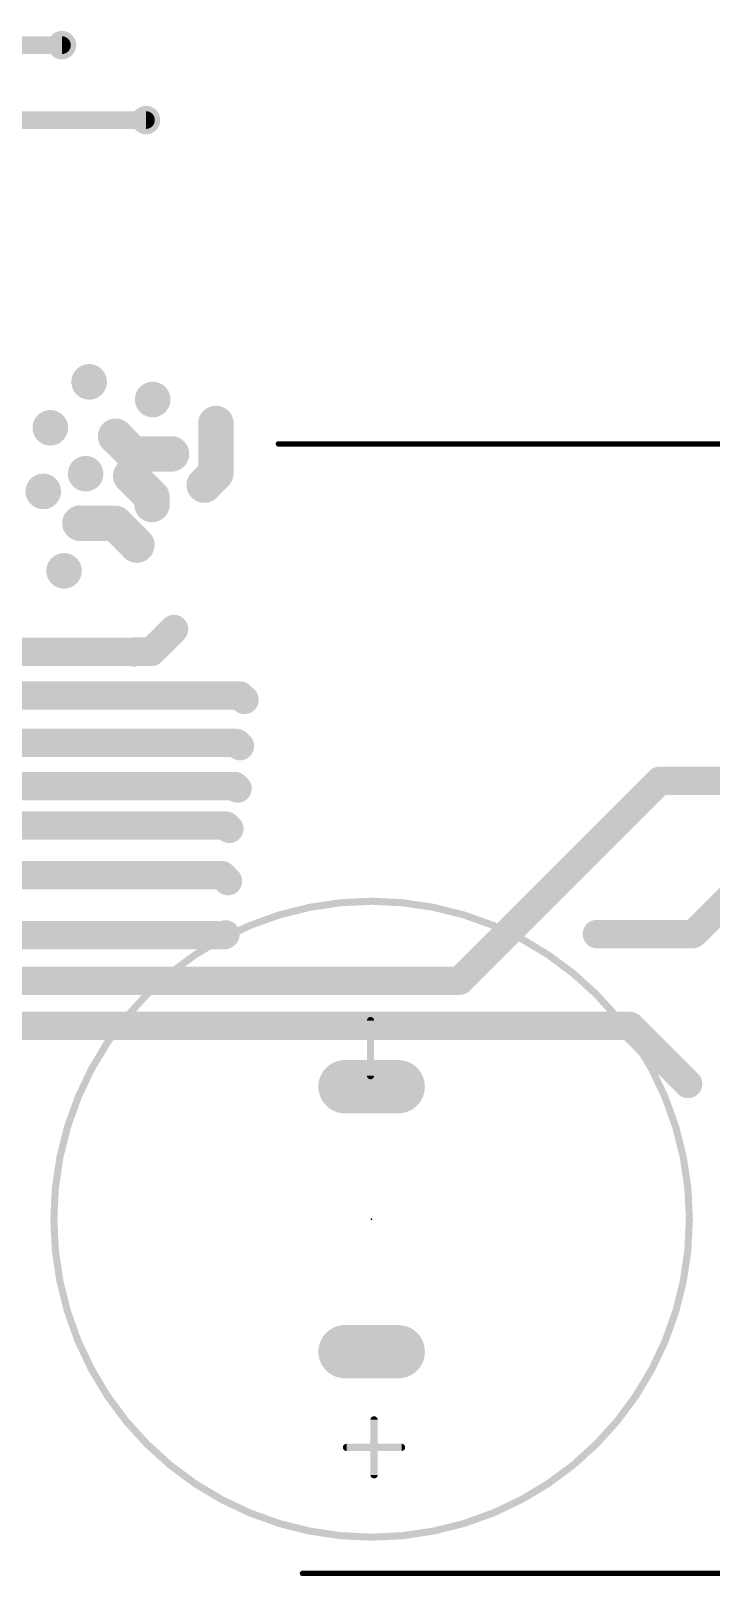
# Model space of a CAD drawing. Extents: x -18 to 155, y -13 to 99.
# Drawn here: x 74.95 to 94.22, y 32.2 to 75.93 of the extents above; entities that cross this region are included whole.
import ezdxf

# ---------------------------------------------------------------- set-up
doc = ezdxf.new("R2010")
doc.units = 0
for name, color, linetype in [('1', 22, 'CONTINUOUS'), ('17', 82, 'CONTINUOUS'), ('18', 82, 'CONTINUOUS'), ('21', 253, 'CONTINUOUS'), ('23', 7, 'CONTINUOUS')]:
    doc.layers.add(name, color=color, linetype=linetype)

# ---------------------------------------------------------------- blocks, each defined once
blk = doc.blocks.new('LONGP100')
at = {"const_width": 1}
blk.add_lwpolyline([(-0.5, 0), (0.5, 0)], dxfattribs=at)
at = {"const_width": 0.5}
for points in [[(-0.5, 0.25, 1), (-0.5, -0.25)], [(0.5, -0.25, 1), (0.5, 0.25)]]:
    blk.add_lwpolyline(points, format="xyb", dxfattribs=at)
blk = doc.blocks.new('ROUNDV')
at = {"const_width": 0.5}
blk.add_lwpolyline([(0, -0.25, 1), (0, 0.25, 1), (0, -0.25)], format="xyb", dxfattribs=at)

msp = doc.modelspace()

# ---------------------------------------------------------------- linework, layer by layer
at = {"layer": '1'}
for points, const_width in [([(52.31, 75.53), (75.83, 75.53)], 0.5), ([(73.15, 73.41), (78.21, 73.41)], 0.5), ([(80.19, 64.82), (80.19, 63.41)], 1), ([(77.35, 64.46), (77.85, 63.96)], 1), ([(77.85, 63.96), (78.93, 63.96)], 1), ([(80.19, 63.41), (79.86, 63.08)], 1), ([(78.38, 62.74), (77.78, 63.34)], 1), ([(78.38, 62.53), (78.38, 62.74)], 1), ([(76.34, 62), (77.33, 62)], 1), ([(77.33, 62), (77.95, 61.38)], 1), ([(78.36, 58.36), (79, 59)], 0.8128), ([(70.16, 58.36), (77.85, 58.36)], 0.8), ([(77.85, 58.36), (78.36, 58.36)], 0.8128), ([(77.85, 58.36), (77.87, 58.34)], 0.8), ([(69.53, 57.12), (80.88, 57.12)], 0.8), ([(80.88, 57.12), (81, 57)], 0.8), ([(69.51, 55.78), (80.78, 55.78)], 0.8), ([(80.78, 55.78), (80.87, 55.69)], 0.8), ([(87.1, 49.05), (92.76, 54.71)], 0.8), ([(92.76, 54.71), (94.72, 54.71)], 0.8), ([(68.05, 54.56), (80.73, 54.56)], 0.8), ([(80.73, 54.56), (80.8, 54.49)], 0.8), ([(67.39, 53.44), (80.48, 53.44)], 0.8), ([(80.48, 53.44), (80.57, 53.35)], 0.8), ([(93.71, 50.37), (96.168, 52.828)], 0.8), ([(66.76, 52.04), (80.36, 52.04)], 0.8), ([(80.36, 52.04), (80.53, 51.87)], 0.8), ([(66.16, 50.34), (80.44, 50.34)], 0.8), ([(80.44, 50.34), (80.46, 50.36)], 0.8), ([(90.98, 50.37), (93.71, 50.37)], 0.8), ([(65.47, 49.05), (87.1, 49.05)], 0.8), ([(64.95, 47.77), (91.92, 47.77)], 0.8), ([(91.92, 47.77), (93.56, 46.13)], 0.8)]:
    msp.add_lwpolyline(points, dxfattribs=dict(at, const_width=const_width))
for points, const_width in [([(75.83, 75.405, 1), (75.83, 75.655)], 0.25), ([(78.21, 73.285, 1), (78.21, 73.535)], 0.25), ([(80.44, 64.82, 1), (79.94, 64.82)], 0.5), ([(77.5268, 64.6368, 1), (77.1732, 64.2832)], 0.5), ([(77.85, 64.21, 1), (77.85, 63.71)], 0.5), ([(77.6732, 63.7832, 1), (78.0268, 64.1368)], 0.5), ([(78.93, 63.71, 1), (78.93, 64.21)], 0.5), ([(80.3668, 63.2332, 1), (80.0132, 63.5868)], 0.5), ([(77.9568, 63.5168, 1), (77.6032, 63.1632)], 0.5), ([(79.6832, 63.2568, 1), (80.0368, 62.9032)], 0.5), ([(79.94, 63.41, 1), (80.44, 63.41)], 0.5), ([(78.63, 62.74, 1), (78.13, 62.74)], 0.5), ([(78.2032, 62.5632, 1), (78.5568, 62.9168)], 0.5), ([(78.13, 62.53, 1), (78.63, 62.53)], 0.5), ([(76.34, 62.25, 1), (76.34, 61.75)], 0.5), ([(77.5068, 62.1768, 1), (77.1532, 61.8232)], 0.5), ([(77.33, 61.75, 1), (77.33, 62.25)], 0.5), ([(77.7732, 61.2032, 1), (78.1268, 61.5568)], 0.5), ([(79.1437, 58.8563, 1), (78.8563, 59.1437)], 0.4064), ([(77.85, 58.5632, 1), (77.85, 58.1568)], 0.4064), ([(77.9914, 58.5014, 1), (77.7086, 58.2186)], 0.4), ([(77.7286, 58.1986, 1), (78.0114, 58.4814)], 0.4), ([(77.85, 58.16, 1), (77.85, 58.56)], 0.4), ([(78.2163, 58.5037, 1), (78.5037, 58.2163)], 0.4064), ([(78.36, 58.1568, 1), (78.36, 58.5632)], 0.4064), ([(81.0214, 57.2614, 1), (80.7386, 56.9786)], 0.4), ([(80.8586, 56.8586, 1), (81.1414, 57.1414)], 0.4), ([(80.88, 56.92, 1), (80.88, 57.32)], 0.4), ([(80.9214, 55.9214, 1), (80.6386, 55.6386)], 0.4), ([(80.7286, 55.5486, 1), (81.0114, 55.8314)], 0.4), ([(80.78, 55.58, 1), (80.78, 55.98)], 0.4), ([(92.76, 54.91, 1), (92.76, 54.51)], 0.4), ([(92.9014, 54.5686, 1), (92.6186, 54.8514)], 0.4), ([(80.8714, 54.7014, 1), (80.5886, 54.4186)], 0.4), ([(80.6586, 54.3486, 1), (80.9414, 54.6314)], 0.4), ([(80.73, 54.36, 1), (80.73, 54.76)], 0.4), ([(80.6214, 53.5814, 1), (80.3386, 53.2986)], 0.4), ([(80.48, 53.24, 1), (80.48, 53.64)], 0.4), ([(80.4286, 53.2086, 1), (80.7114, 53.4914)], 0.4), ([(80.5014, 52.1814, 1), (80.2186, 51.8986)], 0.4), ([(80.36, 51.84, 1), (80.36, 52.24)], 0.4), ([(80.3886, 51.7286, 1), (80.6714, 52.0114)], 0.4), ([(80.6014, 50.2186, 1), (80.3186, 50.5014)], 0.4), ([(80.44, 50.14, 1), (80.44, 50.54)], 0.4), ([(90.98, 50.57, 1), (90.98, 50.17)], 0.4), ([(93.71, 50.17, 1), (93.71, 50.57)], 0.4), ([(80.2986, 50.4814, 1), (80.5814, 50.1986)], 0.4), ([(93.5686, 50.5114, 1), (93.8514, 50.2286)], 0.4), ([(87.1, 48.85, 1), (87.1, 49.25)], 0.4), ([(86.9586, 49.1914, 1), (87.2414, 48.9086)], 0.4), ([(92.0614, 47.9114, 1), (91.7786, 47.6286)], 0.4), ([(91.92, 47.57, 1), (91.92, 47.97)], 0.4), ([(93.4186, 45.9886, 1), (93.7014, 46.2714)], 0.4)]:
    msp.add_lwpolyline(points, format="xyb", dxfattribs=dict(at, const_width=const_width))
at = {"layer": '21'}
for points, const_width in [([(94.959, 64.245), (81.959, 64.245)], 0.1524), ([(84.569, 46.3628), (84.569, 47.922)], 0.2032), ([(84.669, 35.0628), (84.669, 36.622)], 0.2032), ([(83.8894, 35.8424), (85.4486, 35.8424)], 0.2032), ([(82.641, 32.275), (95.641, 32.275)], 0.1524)]:
    msp.add_lwpolyline(points, dxfattribs=dict(at, const_width=const_width))
for points, const_width in [([(81.959, 64.2831, 1), (81.959, 64.2069)], 0.0762), ([(84.6, 33.3, 1), (84.6, 51.3, 1), (84.6, 33.3)], 0.2), ([(84.6198, 47.922, 1), (84.5182, 47.922)], 0.1016), ([(84.5182, 46.3628, 1), (84.6198, 46.3628)], 0.1016), ([(84.7198, 36.622, 1), (84.6182, 36.622)], 0.1016), ([(83.8894, 35.8932, 1), (83.8894, 35.7916)], 0.1016), ([(85.4486, 35.7916, 1), (85.4486, 35.8932)], 0.1016), ([(84.6182, 35.0628, 1), (84.7198, 35.0628)], 0.1016), ([(82.641, 32.3131, 1), (82.641, 32.2369)], 0.0762)]:
    msp.add_lwpolyline(points, format="xyb", dxfattribs=dict(at, const_width=const_width))
at = {"layer": '23'}
msp.add_point((84.6, 42.3), dxfattribs=at)

# ---------------------------------------------------------------- block references
at = {"layer": '17', "xscale": 1.508, "yscale": 1.508}
for p in [(84.6, 46.05), (84.6, 38.55)]:
    msp.add_blockref('LONGP100', p, dxfattribs=at)
at = {"layer": '18'}
for p, xscale, yscale in [((75.83, 75.53), 0.8064, 0.8064), ((78.21, 73.41), 0.8064, 0.8064), ((76.6, 66), 1.0064, 1.0064), ((78.4, 65.5), 1.0064, 1.0064), ((75.5, 64.7), 1.0064, 1.0064), ((80.19, 64.82), 1.0064, 1.0064), ((77.35, 64.46), 1.0064, 1.0064), ((78.93, 63.96), 1.0064, 1.0064), ((76.5, 63.4), 1.0064, 1.0064), ((77.78, 63.34), 1.0064, 1.0064), ((79.86, 63.08), 1.0064, 1.0064), ((75.3, 62.9), 1.0064, 1.0064), ((78.38, 62.53), 1.0064, 1.0064), ((76.34, 62), 1.0064, 1.0064), ((77.95, 61.38), 1.0064, 1.0064), ((75.89, 60.65), 1.0064, 1.0064), ((79, 59), 0.8064, 0.8064), ((81, 57), 0.8064, 0.8064), ((80.87, 55.69), 0.8064, 0.8064), ((80.8, 54.49), 0.8064, 0.8064), ((80.57, 53.35), 0.8064, 0.8064), ((80.53, 51.87), 0.8064, 0.8064), ((80.46, 50.36), 0.8064, 0.8064), ((90.98, 50.37), 0.8064, 0.8064), ((93.56, 46.13), 0.8064, 0.8064)]:
    msp.add_blockref('ROUNDV', p, dxfattribs=dict(at, xscale=xscale, yscale=yscale))

doc.saveas('drawing.dxf')
